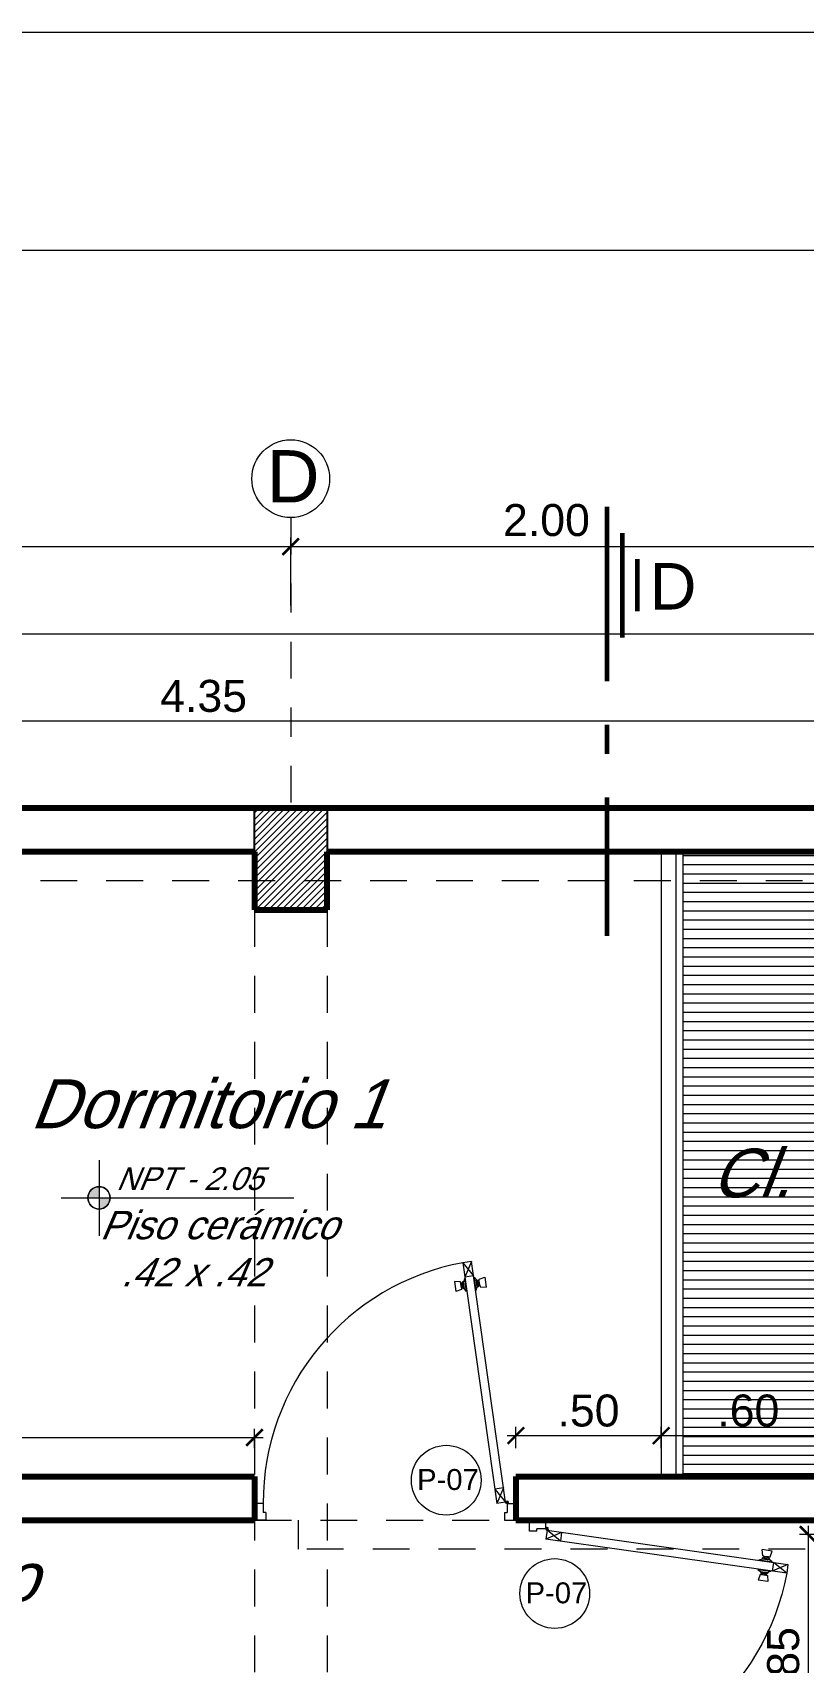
# Model space of a CAD drawing. Header units: millimetres. Extents: x 3779 to 7711, y 1445 to 3132.
# Drawn here: x 3885.54 to 3888.19, y 1485.02 to 1490.63 of the extents above; entities that cross this region are included whole.
import ezdxf

# ---------------------------------------------------------------- set-up
doc = ezdxf.new("R2010")
doc.units = ezdxf.units.MM
doc.header["$PDMODE"] = 3
for name, pattern in [('ACAD_ISO10W100', [18.5, 12, -3, 0.5, -3]), ('DASHDOTX2', [50.8, 25.4, -12.7, 0, -12.7]), ('HIDDEN', [9.525, 6.35, -3.175])]:
    doc.linetypes.add(name, pattern=pattern)
for name, color, linetype, lineweight in [('cotas', 7, 'Continuous', 5), ('EJES', 20, 'DASHDOTX2', 9), ('LINEA-DE-CORTE', 6, 'ACAD_ISO10W100', 60), ('PERSONA', 7, 'Continuous', 9), ('pluma 1', 1, 'Continuous', 9), ('pluma 1.5', 14, 'Continuous', 15), ('pluma 2.5', 30, 'Continuous', 25), ('pluma 8', 98, 'Continuous', 80), ('proyecciones', 32, 'HIDDEN', 9), ('PUERTAS', 33, 'Continuous', 9), ('TEXTO', 7, 'Continuous', 9), ('TEXTURAS', 35, 'Continuous', 5)]:
    doc.layers.add(name, color=color, linetype=linetype, lineweight=lineweight)
doc.styles.add('nombreambiente', font='stylu.ttf', dxfattribs={"oblique": 20})
doc.styles.get("Standard").update_dxf_attribs({"font": 'arial.ttf'})
doc.styles.add('TIMES', font='arial.ttf', dxfattribs={"height": 0.11})
doc.dimstyles.new('julio', dxfattribs={"dimtxt": 0.11, "dimasz": 0.057, "dimexe": 0.03, "dimexo": 0.097, "dimgap": 0.0295, "dimtad": 1, "dimzin": 4, "dimdsep": 46, "dimtxsty": 'TIMES', "dimblk": 'ARCHTICK', "dimcen": 0, "dimdle": 0.03, "dimclrd": 256, "dimclre": 256, "dimclrt": 256, "dimadec": 0, "dimazin": 0, "dimtfac": 1, "dimtix": 1, "dimtmove": 2, "dimatfit": 2, "dimldrblk": 'ARCHTICK', "dimfxl": 1, "dimtolj": 1, "dimtzin": 0, "dimlwd": 5, "dimlwe": 5, "dimarcsym": 0})

# ---------------------------------------------------------------- blocks, each defined once
blk = doc.blocks.new('eqwqewr')
at = {"layer": 'PUERTAS'}
for p, q in [((0.1178, 0.7625, 4483.175), (0.0879, 0.7582, 4483.175)), ((0.0879, 0.7582, 4483.175), (0.2051, -0.0706, 4483.175)), ((0.235, -0.0663, 4483.175), (0.1178, 0.7625, 4483.175)), ((0.0589, 0.6934, 4483.175), (0.0637, 0.6595, 4483.175)), ((0.0799, 0.6922, 4483.175), (0.0589, 0.6934, 4483.175)), ((0.0806, 0.6868, 4483.175), (0.0799, 0.6922, 4483.175)), ((0.084, 0.6873, 4483.175), (0.0806, 0.6868, 4483.175)), ((0.0828, 0.6718, 4483.175), (0.0806, 0.6868, 4483.175)), ((0.0871, 0.6898, 4483.175), (0.0837, 0.6893, 4483.175)), ((0.084, 0.6873, 4483.175), (0.0837, 0.6893, 4483.175)), ((0.0862, 0.6723, 4483.175), (0.084, 0.6873, 4483.175)), ((0.0902, 0.693, 4483.175), (0.0868, 0.6925, 4483.175)), ((0.0871, 0.6898, 4483.175), (0.0868, 0.6925, 4483.175)), ((0.0898, 0.6708, 4483.175), (0.0871, 0.6898, 4483.175)), ((0.0942, 0.704, 4483.175), (0.0902, 0.693, 4483.175)), ((0.0936, 0.6685, 4483.175), (0.0902, 0.693, 4483.175)), ((0.0955, 0.7042, 4483.175), (0.0942, 0.704, 4483.175)), ((0.1005, 0.6591, 4483.175), (0.0942, 0.704, 4483.175)), ((0.1248, 0.713, 4483.175), (0.0949, 0.7087, 4483.175)), ((0.0987, 0.6817, 4483.175), (0.0987, 0.6817, 4483.175)), ((0.0987, 0.6817, 4483.175), (0.0987, 0.6817, 4483.175)), ((0.1254, 0.7084, 4483.175), (0.1268, 0.7086, 4483.175)), ((0.1331, 0.6637, 4483.175), (0.1268, 0.7086, 4483.175)), ((0.1268, 0.7086, 4483.175), (0.1336, 0.6992, 4483.175)), ((0.1331, 0.6637, 4483.175), (0.1371, 0.6747, 4483.175)), ((0.1336, 0.6992, 4483.175), (0.137, 0.6996, 4483.175)), ((0.1371, 0.6747, 4483.175), (0.1336, 0.6992, 4483.175)), ((0.1374, 0.6969, 4483.175), (0.137, 0.6996, 4483.175)), ((0.1371, 0.6747, 4483.175), (0.1405, 0.6752, 4483.175)), ((0.1374, 0.6969, 4483.175), (0.1408, 0.6974, 4483.175)), ((0.1401, 0.6779, 4483.175), (0.1374, 0.6969, 4483.175)), ((0.1401, 0.6779, 4483.175), (0.1435, 0.6784, 4483.175)), ((0.1401, 0.6779, 4483.175), (0.1405, 0.6752, 4483.175)), ((0.1411, 0.6954, 4483.175), (0.1408, 0.6974, 4483.175)), ((0.1411, 0.6954, 4483.175), (0.1445, 0.6958, 4483.175)), ((0.1432, 0.6804, 4483.175), (0.1411, 0.6954, 4483.175)), ((0.1432, 0.6804, 4483.175), (0.1466, 0.6809, 4483.175)), ((0.1432, 0.6804, 4483.175), (0.1435, 0.6784, 4483.175)), ((0.1437, 0.7013, 4483.175), (0.1635, 0.7082, 4483.175)), ((0.1445, 0.6958, 4483.175), (0.1437, 0.7013, 4483.175)), ((0.1466, 0.6809, 4483.175), (0.1445, 0.6958, 4483.175)), ((0.1466, 0.6809, 4483.175), (0.1474, 0.6755, 4483.175)), ((0.1474, 0.6755, 4483.175), (0.1684, 0.6743, 4483.175)), ((0.1635, 0.7082, 4483.175), (0.1684, 0.6743, 4483.175)), ((0.0835, 0.6664, 4483.175), (0.0637, 0.6595, 4483.175)), ((0.0862, 0.6723, 4483.175), (0.0828, 0.6718, 4483.175)), ((0.0828, 0.6718, 4483.175), (0.0835, 0.6664, 4483.175)), ((0.0862, 0.6723, 4483.175), (0.0864, 0.6703, 4483.175)), ((0.0898, 0.6708, 4483.175), (0.0864, 0.6703, 4483.175)), ((0.0898, 0.6708, 4483.175), (0.0902, 0.6681, 4483.175)), ((0.0936, 0.6685, 4483.175), (0.0902, 0.6681, 4483.175)), ((0.1005, 0.6591, 4483.175), (0.0936, 0.6685, 4483.175)), ((0.1019, 0.6593, 4483.175), (0.1005, 0.6591, 4483.175)), ((0.1318, 0.6635, 4483.175), (0.1331, 0.6637, 4483.175)), ((0.228, -0.0168, 4483.175), (0.1981, -0.021, 4483.175)), ((-0.5995, -0.0707, 4483.175), (-0.6297, -0.0707, 4483.175)), ((-0.6297, -0.0707, 4483.175), (-0.6297, -0.1273, 4483.175)), ((-0.5995, -0.0707, 4483.175), (-0.5995, -0.1019, 4483.175)), ((-0.5909, -0.1019, 4483.175), (-0.5995, -0.1019, 4483.175)), ((-0.5909, -0.1019, 4483.175), (-0.5909, -0.1273, 4483.175)), ((0.235, -0.0663, 4483.175), (0.2051, -0.0706, 4483.175)), ((0.2315, -0.1019, 4483.175), (0.2401, -0.1019, 4483.175)), ((0.2315, -0.1019, 4483.175), (0.2315, -0.1273, 4483.175)), ((0.2401, -0.0707, 4483.175), (0.2401, -0.1019, 4483.175)), ((0.2401, -0.0707, 4483.175), (0.2703, -0.0707, 4483.175)), ((0.2401, -0.0707, 4483.175), (0.2401, -0.1019, 4483.175)), ((0.2703, -0.0707, 4483.175), (0.2703, -0.1273, 4483.175)), ((-0.5909, -0.1273, 4483.175), (-0.6297, -0.1273, 4483.175)), ((0.2315, -0.1273, 4483.175), (0.2703, -0.1273, 4483.175))]:
    blk.add_line(p, q, dxfattribs=at)
for radius in [0.00461, 0.000461]:
    blk.add_circle((0.2397, -0.0661, 4483.175), radius, dxfattribs=at)
at = {"layer": 'TEXTURAS', "linetype": 'Continuous', "extrusion": (-4.60854e-07, -6.59516e-08, 1)}
for p, q in [((0.0879, 0.7582, 4483.175), (0.1248, 0.713, 4483.175)), ((0.1178, 0.7625, 4483.175), (0.0949, 0.7087, 4483.175)), ((0.1981, -0.021, 4483.175), (0.235, -0.0663, 4483.175)), ((0.228, -0.0168, 4483.175), (0.2051, -0.0706, 4483.175))]:
    blk.add_line(p, q, dxfattribs=at)
at = {"layer": 'TEXTURAS'}
blk.add_arc((0.2406, -0.0678, 4483.175), 0.8401, 100.4752, 180.1986, dxfattribs=at)
blk = doc.blocks.new('iiuyu')
at = {"layer": 'pluma 1', "ltscale": 0.3}
h = blk.add_hatch(color=256, dxfattribs=at)
h.paths.add_polyline_path([(1118.6362, 393.0279, 0.414214), (1118.5977, 392.9893), (1118.6362, 392.9893)])
h.paths.add_polyline_path([(1118.6747, 392.9893), (1118.6362, 392.9893), (1118.6362, 392.9508, 0.414214)])
for p, q in [((1118.6362, 393.1195), (1118.6362, 392.8592)), ((1118.506, 392.9893), (1119.307, 392.9893))]:
    blk.add_line(p, q, dxfattribs=at)
blk.add_circle((1118.6362, 392.9893), 0.0385, dxfattribs=at)
for start, end in [(0, 180), (180, 0)]:
    blk.add_arc((1118.6362, 392.9893), 0.0385, start, end, dxfattribs=at)
blk = doc.blocks.new('_ArchTick')
at = {"color": 0, "linetype": 'ByBlock', "lineweight": 40, "const_width": 0.15}
blk.add_lwpolyline([(-0.5, -0.5), (0.5, 0.5)], dxfattribs=at)
blk = doc.blocks.new('*D224')
at = {"layer": 'cotas', "lineweight": 5, "transparency": 16777216}
for p, q in [((3877.5026, 1488.0562), (3877.5026, 1488.5892)), ((3892.5026, 1488.0562), (3892.5026, 1488.5892)), ((3877.4726, 1488.5592), (3892.5326, 1488.5592))]:
    blk.add_line(p, q, dxfattribs=at)
at = {"layer": 'Defpoints', "color": 0, "transparency": 16777216}
for p in [(3892.5026, 1488.5592), (3877.5026, 1487.9592), (3892.5026, 1487.9592)]:
    blk.add_point(p, dxfattribs=at)
at = {"layer": 'cotas', "lineweight": 5, "transparency": 16777216, "xscale": 0.057, "yscale": 0.057, "zscale": 0.057, "rotation": 180}
blk.add_blockref('_ArchTick', (3877.5026, 1488.5592), dxfattribs=at)
at = {"layer": 'cotas', "lineweight": 5, "transparency": 16777216, "xscale": 0.057, "yscale": 0.057, "zscale": 0.057}
blk.add_blockref('_ArchTick', (3892.5026, 1488.5592), dxfattribs=at)
at = {"layer": 'cotas', "transparency": 16777216, "insert": (3885.0026, 1488.6449), "char_height": 0.11, "attachment_point": 5, "style": 'TIMES'}
blk.add_mtext('\\A1;15.00', dxfattribs=at)
blk = doc.blocks.new('*D148')
at = {"layer": 'cotas', "lineweight": 5, "transparency": 16777216}
for p, q in [((3883.8976, 1488.8592), (3886.4576, 1488.8592)), ((3883.9276, 1488.6562), (3883.9276, 1488.8892)), ((3886.4276, 1488.6562), (3886.4276, 1488.8892))]:
    blk.add_line(p, q, dxfattribs=at)
at = {"layer": 'Defpoints', "color": 0, "transparency": 16777216}
for p in [(3886.4276, 1488.8592), (3883.9276, 1488.5592), (3886.4276, 1488.5592)]:
    blk.add_point(p, dxfattribs=at)
at = {"layer": 'cotas', "lineweight": 5, "transparency": 16777216, "xscale": 0.057, "yscale": 0.057, "zscale": 0.057, "rotation": 180}
blk.add_blockref('_ArchTick', (3883.9276, 1488.8592), dxfattribs=at)
at = {"layer": 'cotas', "lineweight": 5, "transparency": 16777216, "xscale": 0.057, "yscale": 0.057, "zscale": 0.057}
blk.add_blockref('_ArchTick', (3886.4276, 1488.8592), dxfattribs=at)
at = {"layer": 'cotas', "transparency": 16777216, "insert": (3885.1776, 1488.9449), "char_height": 0.11, "attachment_point": 5, "style": 'TIMES'}
blk.add_mtext('\\A1;2.50', dxfattribs=at)
blk = doc.blocks.new('*D149')
at = {"layer": 'cotas', "lineweight": 5, "transparency": 16777216}
for p, q in [((3886.3976, 1488.8592), (3888.4576, 1488.8592)), ((3886.4276, 1488.6562), (3886.4276, 1488.8892)), ((3888.4276, 1488.6562), (3888.4276, 1488.8892))]:
    blk.add_line(p, q, dxfattribs=at)
at = {"layer": 'Defpoints', "color": 0, "transparency": 16777216}
for p in [(3888.4276, 1488.8592), (3886.4276, 1488.5592), (3888.4276, 1488.5592)]:
    blk.add_point(p, dxfattribs=at)
at = {"layer": 'cotas', "lineweight": 5, "transparency": 16777216, "xscale": 0.057, "yscale": 0.057, "zscale": 0.057, "rotation": 180}
blk.add_blockref('_ArchTick', (3886.4276, 1488.8592), dxfattribs=at)
at = {"layer": 'cotas', "lineweight": 5, "transparency": 16777216, "xscale": 0.057, "yscale": 0.057, "zscale": 0.057}
blk.add_blockref('_ArchTick', (3888.4276, 1488.8592), dxfattribs=at)
at = {"layer": 'cotas', "transparency": 16777216, "insert": (3887.3078, 1488.95), "char_height": 0.11, "attachment_point": 5, "style": 'TIMES'}
blk.add_mtext('\\A1;2.00', dxfattribs=at)
blk = doc.blocks.new('*D156')
at = {"layer": 'cotas', "lineweight": 5, "transparency": 16777216}
for p, q in [((3883.9226, 1488.2592), (3888.3326, 1488.2592)), ((3883.9526, 1488.0562), (3883.9526, 1488.2892)), ((3888.3026, 1488.0562), (3888.3026, 1488.2892))]:
    blk.add_line(p, q, dxfattribs=at)
at = {"layer": 'Defpoints', "color": 0, "transparency": 16777216}
for p in [(3888.3026, 1488.2592), (3883.9526, 1487.9592), (3888.3026, 1487.9592)]:
    blk.add_point(p, dxfattribs=at)
at = {"layer": 'cotas', "lineweight": 5, "transparency": 16777216, "xscale": 0.057, "yscale": 0.057, "zscale": 0.057, "rotation": 180}
blk.add_blockref('_ArchTick', (3883.9526, 1488.2592), dxfattribs=at)
at = {"layer": 'cotas', "lineweight": 5, "transparency": 16777216, "xscale": 0.057, "yscale": 0.057, "zscale": 0.057}
blk.add_blockref('_ArchTick', (3888.3026, 1488.2592), dxfattribs=at)
at = {"layer": 'cotas', "transparency": 16777216, "insert": (3886.1276, 1488.3449), "char_height": 0.11, "attachment_point": 5, "style": 'TIMES'}
blk.add_mtext('\\A1;4.35', dxfattribs=at)
blk = doc.blocks.new('*D197')
at = {"layer": 'cotas', "lineweight": 5, "transparency": 16777216}
for p, q in [((3883.9226, 1485.7934), (3886.3326, 1485.7934)), ((3883.9526, 1485.7562), (3883.9526, 1485.8234)), ((3886.3026, 1485.7562), (3886.3026, 1485.8234))]:
    blk.add_line(p, q, dxfattribs=at)
at = {"layer": 'Defpoints', "color": 0, "transparency": 16777216}
for p in [(3886.3026, 1485.7934), (3883.9526, 1485.6592), (3886.3026, 1485.6592)]:
    blk.add_point(p, dxfattribs=at)
at = {"layer": 'cotas', "lineweight": 5, "transparency": 16777216, "xscale": 0.057, "yscale": 0.057, "zscale": 0.057, "rotation": 180}
blk.add_blockref('_ArchTick', (3883.9526, 1485.7934), dxfattribs=at)
at = {"layer": 'cotas', "lineweight": 5, "transparency": 16777216, "xscale": 0.057, "yscale": 0.057, "zscale": 0.057}
blk.add_blockref('_ArchTick', (3886.3026, 1485.7934), dxfattribs=at)
at = {"layer": 'cotas', "transparency": 16777216, "insert": (3885.1276, 1485.8791), "char_height": 0.11, "attachment_point": 5, "style": 'TIMES'}
blk.add_mtext('\\A1;2.35', dxfattribs=at)
blk = doc.blocks.new('*D198')
at = {"layer": 'cotas', "lineweight": 5, "transparency": 16777216}
for p, q in [((3887.2026, 1485.7562), (3887.2026, 1485.8297)), ((3887.7026, 1485.7562), (3887.7026, 1485.8297)), ((3887.1726, 1485.7997), (3887.7326, 1485.7997))]:
    blk.add_line(p, q, dxfattribs=at)
at = {"layer": 'Defpoints', "color": 0, "transparency": 16777216}
for p in [(3887.7026, 1485.7997), (3887.2026, 1485.6592), (3887.7026, 1485.6592)]:
    blk.add_point(p, dxfattribs=at)
at = {"layer": 'cotas', "lineweight": 5, "transparency": 16777216, "xscale": 0.057, "yscale": 0.057, "zscale": 0.057, "rotation": 180}
blk.add_blockref('_ArchTick', (3887.2026, 1485.7997), dxfattribs=at)
at = {"layer": 'cotas', "lineweight": 5, "transparency": 16777216, "xscale": 0.057, "yscale": 0.057, "zscale": 0.057}
blk.add_blockref('_ArchTick', (3887.7026, 1485.7997), dxfattribs=at)
at = {"layer": 'cotas', "transparency": 16777216, "insert": (3887.4526, 1485.8854), "char_height": 0.11, "attachment_point": 5, "style": 'TIMES'}
blk.add_mtext('\\A1;.50', dxfattribs=at)
blk = doc.blocks.new('*D199')
at = {"layer": 'cotas', "lineweight": 5, "transparency": 16777216}
for p, q in [((3887.7026, 1485.7562), (3887.7026, 1485.8297)), ((3888.3026, 1485.7562), (3888.3026, 1485.8297)), ((3887.6726, 1485.7997), (3888.3326, 1485.7997))]:
    blk.add_line(p, q, dxfattribs=at)
at = {"layer": 'Defpoints', "color": 0, "transparency": 16777216}
for p in [(3888.3026, 1485.7997), (3887.7026, 1485.6592), (3888.3026, 1485.6592)]:
    blk.add_point(p, dxfattribs=at)
at = {"layer": 'cotas', "lineweight": 5, "transparency": 16777216, "xscale": 0.057, "yscale": 0.057, "zscale": 0.057, "rotation": 180}
blk.add_blockref('_ArchTick', (3887.7026, 1485.7997), dxfattribs=at)
at = {"layer": 'cotas', "lineweight": 5, "transparency": 16777216, "xscale": 0.057, "yscale": 0.057, "zscale": 0.057}
blk.add_blockref('_ArchTick', (3888.3026, 1485.7997), dxfattribs=at)
at = {"layer": 'cotas', "transparency": 16777216, "insert": (3888.0026, 1485.8854), "char_height": 0.11, "attachment_point": 5, "style": 'TIMES'}
blk.add_mtext('\\A1;.60', dxfattribs=at)
blk = doc.blocks.new('*D217')
at = {"layer": 'cotas', "lineweight": 5, "transparency": 16777216}
for p, q in [((3888.5556, 1485.4592), (3888.1789, 1485.4592)), ((3888.2089, 1485.4892), (3888.2089, 1484.5792)), ((3888.4556, 1484.6092), (3888.1789, 1484.6092))]:
    blk.add_line(p, q, dxfattribs=at)
at = {"layer": 'Defpoints', "color": 0, "transparency": 16777216}
for p in [(3888.6526, 1485.4592), (3888.2089, 1484.6092), (3888.5526, 1484.6092)]:
    blk.add_point(p, dxfattribs=at)
at = {"layer": 'cotas', "lineweight": 5, "transparency": 16777216, "xscale": 0.057, "yscale": 0.057, "zscale": 0.057}
for p, rotation in [((3888.2089, 1485.4592), 90), ((3888.2089, 1484.6092), 270)]:
    blk.add_blockref('_ArchTick', p, dxfattribs=dict(at, rotation=rotation))
at = {"layer": 'cotas', "transparency": 16777216, "insert": (3888.1233, 1485.0342), "char_height": 0.11, "attachment_point": 5, "rotation": 90, "style": 'TIMES'}
blk.add_mtext('\\A1;.85', dxfattribs=at)

msp = doc.modelspace()

# ---------------------------------------------------------------- hatches: boundary and pattern name
at = {"layer": 'TEXTURAS'}
h = msp.add_hatch(dxfattribs=at)
h.set_pattern_fill('LINE', color=256, scale=0.005, angle=45)
h.set_pattern_definition([(45, (32.439096, -57.590765), (-0.01122532015, 0.01122532015), [])])
h.paths.add_polyline_path([(3886.5526, 1487.8092), (3886.5526, 1487.9592), (3886.3026, 1487.9592), (3886.3026, 1487.6092), (3886.5526, 1487.6092)])
h = msp.add_hatch(dxfattribs=at)
h.set_pattern_fill('LINE', color=256, scale=0.01)
h.set_pattern_definition([(0, (23.639096, -46.807674), (0, 0.03175), [])])
h.paths.add_polyline_path([(3888.3026, 1487.6092), (3888.3026, 1487.8092), (3887.7776, 1487.8092), (3887.7776, 1485.6592), (3888.3026, 1485.6592)])

# ---------------------------------------------------------------- linework, layer by layer
at = {"layer": 'cotas'}
for points in [[(3853.5634, 1460.9283), (3895.5634, 1460.9283), (3895.5634, 1490.6283), (3853.5634, 1490.6283)], [(3854.3134, 1461.6783), (3894.8134, 1461.6783), (3894.8134, 1489.8783), (3854.3134, 1489.8783)]]:
    msp.add_lwpolyline(points, close=True, dxfattribs=at)
at = {"layer": 'EJES', "ltscale": 0.005}
msp.add_line((3886.4276, 1488.9592), (3886.4276, 1487.9592), dxfattribs=at)
at = {"layer": 'LINEA-DE-CORTE', "ltscale": 0.05}
for p, q in [((3887.5161, 1488.9957), (3887.5161, 1487.5196)), ((3887.5679, 1488.906), (3887.5679, 1488.5471)), ((3887.6197, 1488.8162), (3887.6197, 1488.6368))]:
    msp.add_line(p, q, dxfattribs=at)
at = {"layer": 'pluma 1'}
for p, q in [((3887.7526, 1487.8092), (3887.7526, 1485.6592)), ((3887.7776, 1487.8092), (3887.7776, 1485.6592))]:
    msp.add_line(p, q, dxfattribs=at)
for centre, radius in [((3886.4276, 1489.0931), 0.1339), ((3886.9628, 1485.6464), 0.12), ((3887.3363, 1485.2564), 0.12)]:
    msp.add_circle(centre, radius, dxfattribs=at)
at = {"layer": 'pluma 1.5'}
msp.add_line((3887.7026, 1487.8092), (3887.7026, 1485.6592), dxfattribs=at)
at = {"layer": 'pluma 2.5'}
msp.add_lwpolyline([(3886.5526, 1487.6092), (3886.3026, 1487.6092), (3886.3026, 1487.9592), (3886.5526, 1487.9592)], close=True, dxfattribs=at)
at = {"layer": 'pluma 8'}
for p, q in [((3891.9026, 1487.9592), (3877.5026, 1487.9592)), ((3891.9026, 1487.9592), (3877.5026, 1487.9592)), ((3886.3026, 1487.8092), (3884.0526, 1487.8092)), ((3886.3026, 1487.8092), (3886.3026, 1487.6092)), ((3888.3026, 1487.8092), (3886.5526, 1487.8092)), ((3886.5526, 1487.6092), (3886.5526, 1487.8092)), ((3886.3026, 1487.6092), (3886.5526, 1487.6092)), ((3883.9526, 1485.6592), (3886.3026, 1485.6592)), ((3886.3026, 1485.6592), (3886.3026, 1485.5092)), ((3887.2026, 1485.6592), (3888.3026, 1485.6592)), ((3887.2026, 1485.6592), (3887.2026, 1485.5092)), ((3883.8026, 1485.5092), (3886.3026, 1485.5092)), ((3887.2026, 1485.5092), (3888.4526, 1485.5092))]:
    msp.add_line(p, q, dxfattribs=at)
at = {"layer": 'proyecciones', "linetype": 'HIDDEN', "ltscale": 0.02}
for p, q in [((3892.5026, 1487.7092), (3877.7526, 1487.7092)), ((3886.3026, 1487.6092), (3886.3026, 1481.9092)), ((3886.5526, 1487.6092), (3886.5526, 1481.8592)), ((3886.3026, 1485.5092), (3887.2026, 1485.5092)), ((3886.4526, 1485.5092), (3886.4526, 1485.4092)), ((3888.6526, 1485.4092), (3886.4526, 1485.4092))]:
    msp.add_line(p, q, dxfattribs=at)

# ---------------------------------------------------------------- block references
at = {"layer": 'pluma 1', "linetype": 'Continuous'}
msp.add_blockref('iiuyu', (2767.1314, 1093.6286), dxfattribs=at)
at = {"layer": 'PUERTAS'}
msp.add_blockref('eqwqewr', (3886.9322, 1485.6366, -4483.175), dxfattribs=at)
at = {"layer": 'PUERTAS', "xscale": -1, "rotation": 270}
msp.add_blockref('eqwqewr', (3887.3766, 1485.2389, -4483.175), dxfattribs=at)

# ---------------------------------------------------------------- texts
at = {"insert": (3887.6627, 1488.8028), "char_height": 0.16, "width": 1.3216, "attachment_point": 1}
msp.add_mtext('D', dxfattribs=at)
at = {"layer": 'PERSONA', "linetype": 'Continuous', "char_height": 0.072, "width": 1.154549, "attachment_point": 1}
for insert in [(3886.8625, 1485.6847), (3887.2359, 1485.2947)]:
    msp.add_mtext('P-07', dxfattribs=dict(at, insert=insert))
at = {"layer": 'TEXTO', "color": 5, "insert": (3886.3451, 1489.1913), "char_height": 0.18, "width": 2.597734, "attachment_point": 1}
msp.add_mtext('{\\C7;D}', dxfattribs=at)
at = {"layer": 'TEXTO', "attachment_point": 1, "style": 'nombreambiente'}
for s, insert, char_height, width in [('{\\Q21;Dormitorio 1}', (3885.529, 1487.0258), 0.168, 1.67738), ('{\\Q21;Cl.}', (3887.8729, 1486.7874), 0.168, 1.67738), ('{\\Q23;NPT - 2.05}', (3885.8259, 1486.7233), 0.078, 0.949042), ('{\\Q23; Piso cerámico    \\P   .42 x .42\\P   }', (3885.7335, 1486.5731), 0.0975, 1.795972), ('{\\Q21;Pasillo}', (3884.8896, 1485.3967), 0.168, 1.67738)]:
    msp.add_mtext(s, dxfattribs=dict(at, insert=insert, char_height=char_height, width=width))

# ---------------------------------------------------------------- dimensions: what is measured, and where the dimension line sits
at = {"layer": 'cotas'}
for base, p1, p2, picture, middle in [((3886.4276, 1488.8592), (3883.9276, 1488.5592), (3886.4276, 1488.5592), '*D148', (3885.1776, 1488.9449)), ((3888.3026, 1488.2592), (3883.9526, 1487.9592), (3888.3026, 1487.9592), '*D156', (3886.1276, 1488.3449)), ((3886.3026, 1485.7934), (3883.9526, 1485.6592), (3886.3026, 1485.6592), '*D197', (3885.1276, 1485.8791)), ((3887.7026, 1485.7997), (3887.2026, 1485.6592), (3887.7026, 1485.6592), '*D198', (3887.4526, 1485.8854)), ((3888.3026, 1485.7997), (3887.7026, 1485.6592), (3888.3026, 1485.6592), '*D199', (3888.0026, 1485.8854))]:
    dim = msp.add_linear_dim(base=base, p1=p1, p2=p2, dimstyle='julio', dxfattribs=at)
    dim.commit()
    dim.dimension.update_dxf_attribs({"geometry": picture, "text_midpoint": middle})
dim = msp.add_linear_dim(base=(3888.4276, 1488.8592), p1=(3886.4276, 1488.5592), p2=(3888.4276, 1488.5592), dimstyle='julio', dxfattribs=at)
dim.commit()
dim.dimension.update_dxf_attribs({"geometry": '*D149', "text_midpoint": (3887.3078, 1488.95), "dimtype": 160})
dim = msp.add_aligned_dim(p1=(3877.5026, 1487.9592), p2=(3892.5026, 1487.9592), distance=0.6, dimstyle='julio', dxfattribs=at)
dim.commit()
dim.dimension.update_dxf_attribs({"geometry": '*D224', "text_midpoint": (3885.0026, 1488.6449)})
dim = msp.add_linear_dim(base=(3888.2089, 1484.6092), p1=(3888.6526, 1485.4592), p2=(3888.5526, 1484.6092), angle=90, dimstyle='julio', dxfattribs=at)
dim.commit()
dim.dimension.update_dxf_attribs({"geometry": '*D217', "text_midpoint": (3888.1233, 1485.0342)})

doc.saveas('drawing.dxf')
